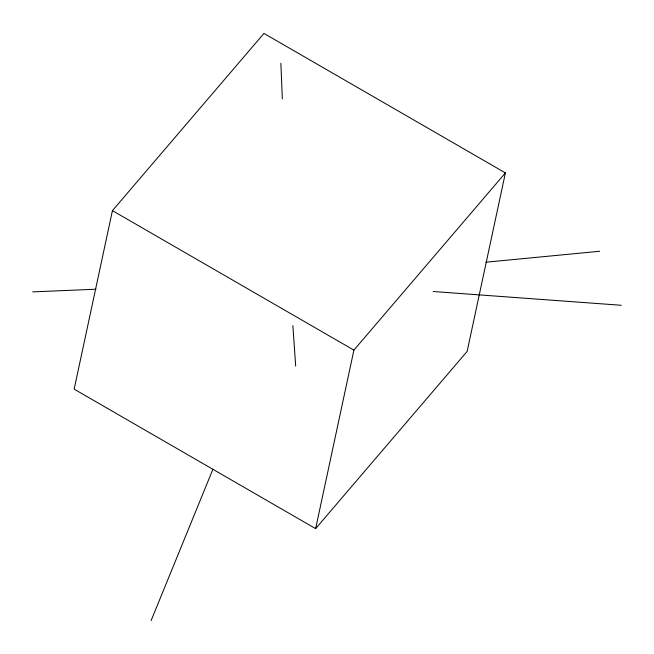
<?xml version="1.0" encoding="UTF-8"?>
<svg xmlns="http://www.w3.org/2000/svg" width="654" height="654" viewBox="0 0 654 654"><rect width="100%" height="100%" fill="white"/><g stroke="black" fill="none" stroke-linecap="round" stroke-linejoin="round"><path stroke-width="0.98" d="M112.431 210.637L74.155 389.146L315.629 528.628L467.136 351.411L505.403 172.909L263.938 33.419L112.431 210.637L353.896 350.127L315.629 528.628M151.115 620.581L212.918 469.245M353.896 350.127L505.403 172.909M485.897 262.197L599.702 251.267M32.7 291.888L95.95 289.215M433.169 291.512L621.3 305.279M292.869 325.594L295.682 366.109M280.868 63.275L282.324 98.885"/></g></svg>
